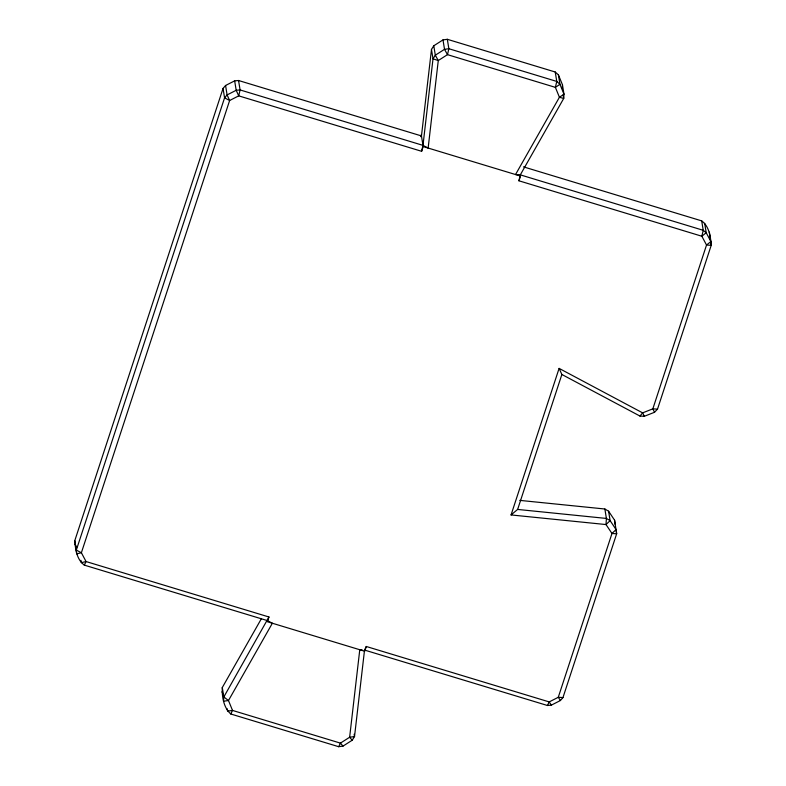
<?xml version="1.0" encoding="UTF-8"?>
<svg xmlns="http://www.w3.org/2000/svg" width="786" height="786" viewBox="0 0 786 786"><rect width="100%" height="100%" fill="white"/><g stroke="black" fill="none" stroke-linecap="round" stroke-linejoin="round"><path stroke-width="1.18" d="M519.752 500.377L604.876 509.004L608.59 511.214L610.123 520.637L616.077 529.558L616.656 533.773L562.953 697.585L560.428 700.513L551.34 705.14L547.449 705.494L364.537 650.061L354.515 736.58L352.216 740.216L343.01 746.101L338.678 746.7L230.77 713.993C223.637 707.705 221.868 696.701 222.291 687.544L261.463 618.562M562.245 87.973L562.462 84.78L558.424 74.886L555.23 72.007L447.322 39.3L442.99 39.899L433.784 45.785L431.485 49.42L421.463 135.939L422.986 145.371L421.62 151.295L238.718 95.863L229.63 100.5L81.38 552.745L86.057 561.548L268.959 616.99L267.407 621.736L364.733 651.24L366.286 646.485L549.198 701.918L551.34 705.14M433.784 45.785L435.306 55.207L438.274 60.542L428.144 148.053L422.986 145.371L433.007 58.842L431.485 49.42M511.057 514.938L517.63 509.436L606.399 518.436L610.123 520.637L606.016 524.557L511.057 514.938L559.101 368.388L561.872 374.48L639.961 416.059L644.323 416.295L654.522 412.277L652.832 408.848L706.535 245.036L701.849 236.232L518.947 180.8L520.312 174.865L563.709 98.456L563.984 94.212L562.462 84.78M230.77 713.993L232.518 710.426L228.48 700.523L272.369 623.239L267.211 620.557L84.308 565.124C76.773 559.563 75.427 549.414 74.788 540.67L223.047 88.415L225.572 85.487L234.66 80.86L238.551 80.506L421.463 135.939M420.648 136.666L421.267 134.76M421.62 151.295L423.173 146.55L520.509 176.044L518.947 180.8M517.63 509.436L561.872 374.48M654.522 412.277L657.509 409.142L711.212 245.33C710.573 236.586 709.227 226.437 701.692 220.876L523.476 166.858M84.308 565.124L86.057 561.548L81.322 562.688L80.938 560.33M268.959 616.99L223.823 696.966L223.538 701.22L228.48 700.523L223.823 696.966L222.291 687.544M364.979 649.167L366.286 646.485M338.678 746.7L340.426 743.124L349.632 737.248L354.515 736.58L354.142 734.222M547.449 705.494L549.198 701.918L558.276 697.29L562.953 697.585M639.961 416.059L642.634 412.866L652.832 408.848L657.509 409.142M616.077 529.558L611.98 533.478L558.276 697.29L560.428 700.513M362.15 649.894L359.772 649.737L349.632 737.248L352.216 740.216M422.986 145.371L240.084 89.928L236.183 90.282L227.095 94.919L224.57 97.847L76.321 550.092L76.645 553.884L81.38 552.745L76.321 550.092L74.788 540.67M559.101 368.388L642.634 412.866L644.323 416.295M343.01 746.101L340.426 743.124L232.518 710.426L227.576 711.114L227.193 708.756M608.59 511.214L614.554 520.126L616.656 533.773L611.98 533.478L606.016 524.557L606.399 518.436L604.876 509.004M75.112 544.462L76.674 547.39M222.016 691.788L222.91 693.989M704.678 223.312L706.201 232.735L710.888 241.538L706.535 245.036L711.212 245.33L709.355 232.116M701.692 220.876L703.224 230.298L701.849 236.232L706.201 232.735L703.224 230.298L520.312 174.865L515.537 174.541L559.426 97.258L563.984 94.212L559.956 84.308L558.424 74.886M563.13 94.919L563.709 98.456L559.426 97.258L555.388 87.364L556.763 81.43L555.23 72.007M447.322 39.3L448.855 48.722L447.48 54.656L438.274 60.542L433.007 58.842L435.306 55.207L444.522 49.322L448.855 48.722L556.763 81.43L559.956 84.308L555.388 87.364L447.48 54.656L444.522 49.322L442.99 39.899M238.551 80.506L240.084 89.928L238.718 95.863L236.183 90.282L234.66 80.86M225.572 85.487L227.095 94.919L229.63 100.5L224.57 97.847L223.047 88.415M614.554 520.126L615.124 524.341"/></g></svg>
